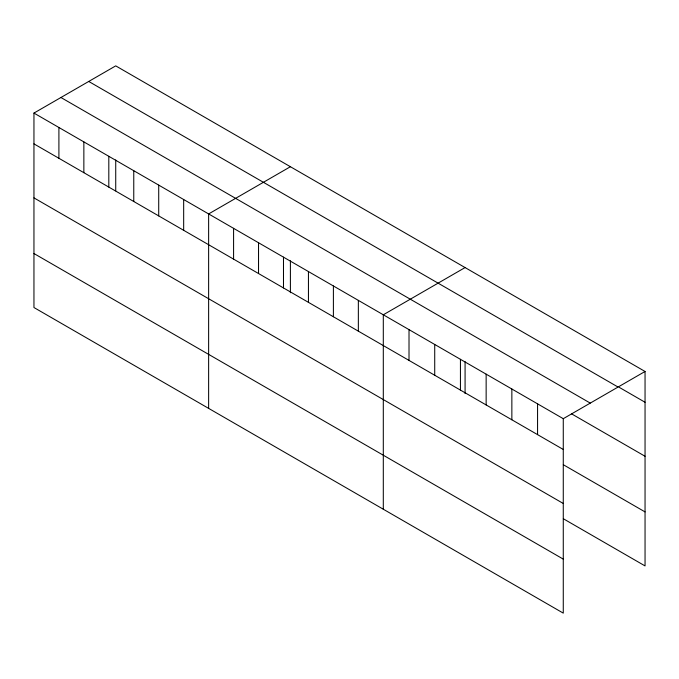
<?xml version="1.0" encoding="UTF-8"?>
<svg xmlns="http://www.w3.org/2000/svg" width="679" height="679" viewBox="0 0 679 679"><rect width="100%" height="100%" fill="white"/><g stroke="black" fill="none" stroke-linecap="round" stroke-linejoin="round"><path stroke-width="1.02" d="M33.95 113.079L563.273 418.688L563.273 613.129L33.95 307.528L33.95 113.079L115.727 65.871L645.05 371.472L645.05 565.921L563.332 518.739M290.4 166.72L208.631 213.936L208.631 408.376M465.081 267.568L383.304 314.784L383.304 509.225M563.273 418.688L645.05 371.472M619.341 387.412L645.05 402.257M88.737 81.455L618.068 387.055M60.932 97.504L590.263 403.105M571.591 413.859L645.05 456.263M33.95 143.872L563.273 449.473M563.332 464.725L645.05 511.907M33.95 197.878L563.273 503.479M33.95 253.522L563.273 559.123M537.564 403.844L537.564 434.628M511.856 388.999L511.856 419.783M486.147 374.154L486.147 404.939M465.081 361.635L465.081 393.582M460.438 359.31L460.438 390.094M434.721 344.465L434.721 375.258M409.013 329.621L409.013 360.413M358.351 300.373L358.351 331.157M333.397 285.969L333.397 316.753M308.444 271.558L308.444 302.342M290.4 260.787L290.4 292.734M283.491 257.154L283.491 287.938M258.538 242.743L258.538 273.535M233.584 228.339L233.584 259.123M183.669 199.524L183.669 230.308M158.716 185.121L158.716 215.905M133.763 170.709L133.763 201.493M115.727 159.938L115.727 190.85M108.81 156.306L108.81 187.09M83.856 141.894L83.856 172.687M58.903 127.491L58.903 158.275"/></g></svg>
